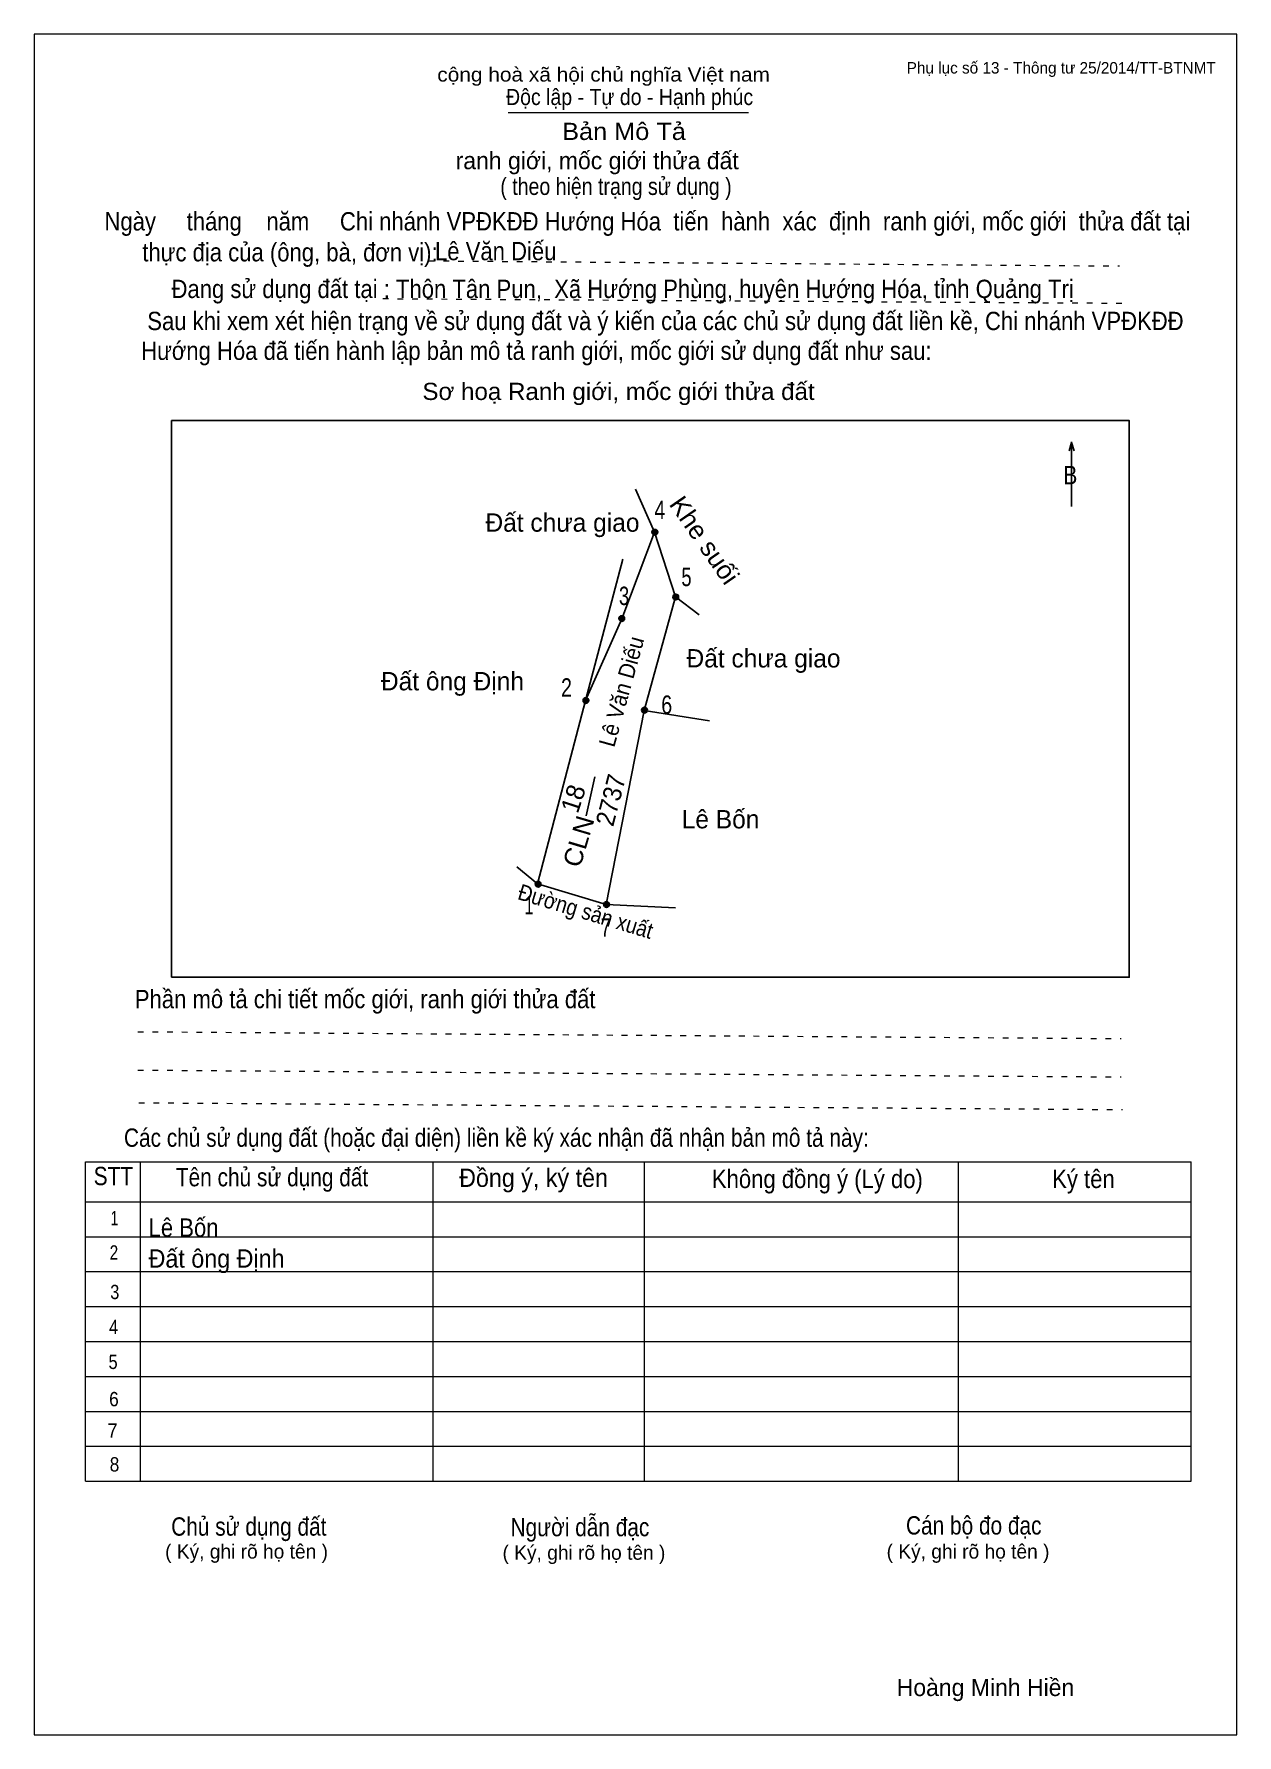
# Model space of a CAD drawing. Header units: centimetres. Extents: x 0 to 21, y 0 to 29.7.
import ezdxf
from ezdxf.enums import TextEntityAlignment as Align

# ---------------------------------------------------------------- set-up
doc = ezdxf.new("R2010")
doc.units = ezdxf.units.CM
doc.header["$LTSCALE"] = 0.13
doc.linetypes.add('DOTTED', pattern=[1.5, 0.3, -1.2])
for name, color, linetype, lineweight in [('1', 7, 'Continuous', 13), ('32', 7, 'Continuous', 25), ('33', 7, 'Continuous', 25), ('6', 7, 'Continuous', 25), ('62', 7, 'Continuous', 13)]:
    doc.layers.add(name, color=color, linetype=linetype, lineweight=lineweight)
for name, color, linetype in [('2', 7, 'Continuous'), ('34', 7, 'Continuous'), ('63', 7, 'Continuous')]:
    doc.layers.add(name, color=color, linetype=linetype)

msp = doc.modelspace()

# ---------------------------------------------------------------- hatches: boundary and pattern name
at = {"layer": '32'}
for points in [[(10.8874, 21.0002, 1), (10.7874, 21.0002, 1)], [(11.2519, 19.8699, 1), (11.1519, 19.8699, 1)], [(10.31, 19.4931, 1), (10.21, 19.4931, 1)], [(9.685, 18.0618, 1), (9.585, 18.0618, 1)], [(10.7075, 17.8936, 1), (10.6075, 17.8936, 1)], [(8.8485, 14.8558, 1), (8.7485, 14.8558, 1)], [(10.0458, 14.5002, 1), (9.9458, 14.5002, 1)]]:
    msp.add_hatch(color=256, dxfattribs=at).paths.add_polyline_path(points)

# ---------------------------------------------------------------- linework, layer by layer
at = {"layer": '1'}
msp.add_lwpolyline([(21, 0), (21, 29.7), (0, 29.7), (0, 0)], close=True, dxfattribs=at)
at = {"layer": '32'}
for centre in [(10.8374, 21.0002), (11.2019, 19.8699), (10.26, 19.4931), (9.635, 18.0618), (10.6575, 17.8936), (8.7985, 14.8558), (9.9958, 14.5002)]:
    msp.add_circle(centre, 0.05, dxfattribs=at)
at = {"layer": '33'}
msp.add_line((9.64, 16.05), (9.79, 16.73), dxfattribs=at)
at = {"layer": '6'}
for p, q in [((10.83, 21), (10.5, 21.75)), ((10.28, 20.53), (9.63, 18.06)), ((11.2, 19.87), (11.61, 19.56)), ((9.63, 18.06), (8.79, 14.86)), ((10.65, 17.89), (9.99, 14.5)), ((10.65, 17.89), (11.79, 17.71)), ((8.43, 15.16), (8.79, 14.86)), ((8.79, 14.86), (9.99, 14.5)), ((9.99, 14.5), (11.2, 14.44))]:
    msp.add_line(p, q, dxfattribs=at)
for points in [[(10.83, 21), (10.26, 19.49), (9.63, 18.06)], [(10.65, 17.89), (11.2, 19.87), (10.83, 21)]]:
    msp.add_lwpolyline(points, dxfattribs=at)
at = {"layer": '62'}
for p, q in [((8.28, 28.33), (12.47, 28.33)), ((0.9, 10.01), (20.2, 10.01)), ((0.9, 4.43), (0.9, 10.01)), ((1.86, 4.43), (1.86, 10.01)), ((6.97, 4.43), (6.97, 9.99)), ((10.66, 4.43), (10.66, 9.99)), ((16.14, 4.43), (16.14, 10.01)), ((20.2, 4.43), (20.2, 10.01)), ((0.9, 9.31), (20.2, 9.31)), ((0.9, 8.7), (20.2, 8.7)), ((0.9, 8.09), (20.2, 8.09)), ((0.9, 7.48), (20.2, 7.48)), ((0.9, 6.87), (20.2, 6.87)), ((0.9, 6.26), (20.2, 6.26)), ((0.9, 5.65), (20.2, 5.65)), ((0.9, 5.04), (20.2, 5.04)), ((0.9, 4.43), (20.2, 4.43))]:
    msp.add_line(p, q, dxfattribs=at)
at = {"layer": '62', "linetype": 'DOTTED'}
for p, q in [((6.89, 25.74), (18.95, 25.65)), ((6.09, 25.08), (19.04, 25)), ((1.81, 12.28), (18.98, 12.16)), ((1.81, 11.61), (18.98, 11.49)), ((1.83, 11.04), (19, 10.92))]:
    msp.add_line(p, q, dxfattribs=at)
at = {"layer": '62', "lineweight": 25}
for p, q in [((18.11, 22.58), (18.11, 21.45)), ((18.11, 22.57), (18.07, 22.42)), ((18.11, 22.57), (18.16, 22.42))]:
    msp.add_line(p, q, dxfattribs=at)
msp.add_lwpolyline([(2.4, 13.23), (19.12, 13.23), (19.12, 22.95), (2.4, 22.95)], close=True, dxfattribs=at)

# ---------------------------------------------------------------- texts
at = {"layer": '2'}
for s, height, rotation, width, p in [('Lê Văn Diếu', 0.2825, 74.464, 0.95, (10.3919, 18.1822)), ('Đường sản xuất', 0.28, 343.266, 0.9, (9.5897, 14.2473))]:
    msp.add_text(s, height=height, rotation=rotation, dxfattribs=dict(at, width=width)).set_placement(p, align=Align.CENTER)
at = {"layer": '32'}
for s, width, p in [('4', 0.8, (10.925, 21.23)), ('5', 0.75, (11.39, 20.06)), ('3', 0.75, (10.3, 19.73)), ('2', 0.8, (9.295, 18.13)), ('6', 0.8, (11.045, 17.83)), ('1', 0.65, (8.64, 14.33)), ('7', 0.75, (9.98, 13.94))]:
    msp.add_text(s, height=0.32, dxfattribs=dict(at, width=width)).set_placement(p, align=Align.CENTER)
at = {"layer": '33'}
for s, rotation, width, p in [('Khe suối', 304.679, 1.05, (11.5721, 20.771)), ('2737', 75.515, 0.95, (10.2224, 16.285))]:
    msp.add_text(s, height=0.3199, rotation=rotation, dxfattribs=dict(at, width=width)).set_placement(p, align=Align.CENTER)
for s, p in [('Đất chưa giao', (9.225, 21.01)), ('Đất chưa giao', (12.735, 18.64)), ('Đất ông Định', (7.305, 18.24)), ('Lê Bốn', (11.985, 15.83))]:
    msp.add_text(s, height=0.32, dxfattribs=at).set_placement(p, align=Align.CENTER)
msp.add_text('18', height=0.32, rotation=71.952, dxfattribs=at).set_placement((9.5651, 16.3004), align=Align.CENTER)
at = {"layer": '33', "width": 1.05}
msp.add_text('CLN', height=0.32, rotation=73.484, dxfattribs=at).set_placement((9.7877, 15.989), align=Align.RIGHT)
at = {"layer": '34'}
for s, width, p in [('Lê Văn Diếu', 0.9, (7, 25.75)), ('Lê Bốn', 0.9, (2, 8.7)), ('Đất ông Định', 0.95, (2, 8.16))]:
    msp.add_text(s, height=0.32, dxfattribs=dict(at, width=width)).set_placement(p)
at = {"layer": '62'}
for s, height, width, p in [('cộng hoà xã hội chủ nghĩa Việt nam', 0.2474, 1.1, (7.04, 28.87)), ('Độc lập - Tự do - Hạnh phúc', 0.2828, 0.9, (8.24, 28.46)), ('Bản Mô Tả', 0.3, 1.1, (9.22, 27.85)), ('( theo hiện trạng sử dụng )', 0.3, 0.85, (8.14, 26.89)), ('Ngày     tháng    năm     Chi nhánh VPĐKĐĐ Hướng Hóa  tiến  hành  xác  định  ranh giới, mốc giới  thửa đất tại ', 0.32, 0.9, (1.23, 26.27)), ('thực địa của (ông, bà, đơn vị): ', 0.32, 0.9, (1.89, 25.73)), ('Đang sử dụng đất tại : Thôn Tân Pun,  Xã Hướng Phùng, huyện Hướng Hóa, tỉnh Quảng Trị', 0.32, 0.9, (2.4, 25.09)), (' Sau khi xem xét hiện trạng về sử dụng đất và ý kiến của các chủ sử dụng đất liền kề, Chi nhánh VPĐKĐĐ ', 0.32, 0.9, (1.87, 24.53)), ('Hướng Hóa đã tiến hành lập bản mô tả ranh giới, mốc giới sử dụng đất như sau:', 0.32, 0.9, (1.87, 24.01)), ('Sơ hoạ Ranh giới, mốc giới thửa đất', 0.3, 1.05, (6.78, 23.31)), ('B', 0.32, 0.85, (17.97, 21.84)), ('Phần mô tả chi tiết mốc giới, ranh giới thửa đất ', 0.32, 0.9, (1.76, 12.69)), ('Các chủ sử dụng đất (hoặc đại diện) liền kề ký xác nhận đã nhận bản mô tả này:', 0.32, 0.85, (1.57, 10.27))]:
    msp.add_text(s, height=height, dxfattribs=dict(at, width=width)).set_placement(p)
msp.add_text('ranh giới, mốc giới thửa đất', height=0.3, dxfattribs=at).set_placement((7.36, 27.34))
for s, height, width, p in [('STT', 0.32, 0.85, (1.385, 9.6)), ('Tên chủ sử dụng đất', 0.32, 0.85, (4.155, 9.58)), ('Đồng ý, ký tên', 0.32, 0.95, (8.72, 9.57)), ('Không đồng ý (Lý do)', 0.32, 0.9, (13.675, 9.55)), ('Ký tên', 0.32, 0.9, (18.32, 9.55)), ('1', 0.25, 0.7, (1.405, 8.9)), ('2', 0.25, 0.8, (1.395, 8.3)), ('3', 0.25, 0.85, (1.41, 7.61)), ('4', 0.25, 0.85, (1.39, 7)), ('5', 0.25, 0.85, (1.38, 6.39)), ('6', 0.25, 0.9, (1.395, 5.74)), ('7', 0.25, 0.95, (1.37, 5.19)), ('8', 0.25, 0.9, (1.405, 4.6)), ('Người dẫn đạc', 0.32, 0.85, (9.53, 3.47)), ('Chủ sử dụng đất', 0.32, 0.85, (3.75, 3.48)), ('Cán bộ đo đạc', 0.32, 0.85, (16.405, 3.5))]:
    msp.add_text(s, height=height, dxfattribs=dict(at, width=width)).set_placement(p, align=Align.CENTER)
for p in [(3.71, 3.08), (9.6, 3.06), (16.305, 3.08)]:
    msp.add_text('( Ký, ghi rõ họ tên )', height=0.25, dxfattribs=at).set_placement(p, align=Align.CENTER)
at = {"layer": '63'}
msp.add_text('Phụ lục số 13 - Thông tư 25/2014/TT-BTNMT', height=0.2, dxfattribs=at).set_placement((20.63, 29.01), align=Align.RIGHT)
msp.add_text('Hoàng Minh Hiền', height=0.3, dxfattribs=at).set_placement((16.61, 0.68), align=Align.CENTER)

doc.saveas('drawing.dxf')
